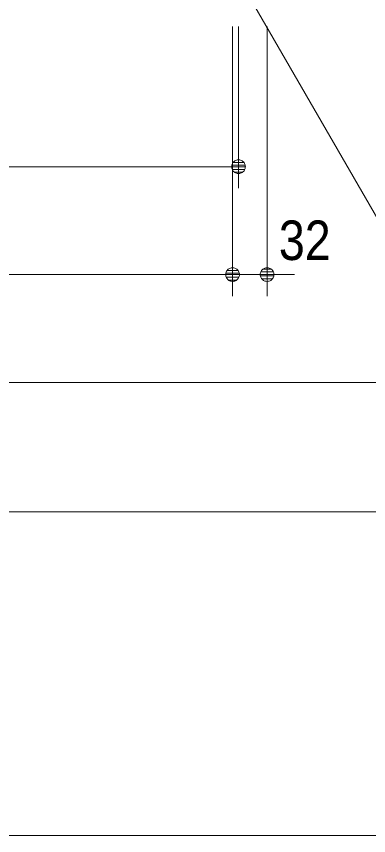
# Model space of a CAD drawing. Units: millimetres, scale not verified. Extents: x -6062 to 6062, y -3045 to 3045.
# Drawn here: x -4712 to -4385, y -2770 to -2011 of the extents above; entities that cross this region are included whole.
import ezdxf
from ezdxf.enums import TextEntityAlignment as Align

# ---------------------------------------------------------------- set-up
doc = ezdxf.new("R2010")
doc.units = ezdxf.units.MM
doc.header["$LTSCALE"] = 20
for name, color, linetype, lineweight in [('0-0_2寸法-1', 7, 'Continuous', 9), ('0-1_0', 7, 'Continuous', 9), ('0-2_2寸法-2', 7, 'Continuous', 9), ('0-3_2寸法-3', 7, 'Continuous', 9), ('0-5_1図面枠', 7, 'Continuous', 9)]:
    doc.layers.add(name, color=color, linetype=linetype, lineweight=lineweight)
doc.styles.add('ＭＳ Ｐゴシック', font='')
doc.styles.get('ＭＳ Ｐゴシック').set_extended_font_data('MS PGothic')

# ---------------------------------------------------------------- blocks, each defined once
blk = doc.blocks.new('_Dot')
at = {"layer": '0-1_0'}
for p, q in [((-10, 0), (-20, 0)), ((9.78, 2), (-9.78, 2)), ((7.99, 6), (-7.99, 6)), ((9.16, -3.98), (-9.16, -3.98)), ((6, -7.98), (-6, -7.98))]:
    blk.add_line(p, q, dxfattribs=at)
for points in [[(10, 0), (9.92, 1.25), (9.69, 2.49), (9.3, 3.68), (8.76, 4.82), (8.09, 5.88), (7.29, 6.85), (6.37, 7.71), (5.36, 8.44), (4.26, 9.05), (3.09, 9.51), (1.87, 9.82), (0.63, 9.98), (-0.63, 9.98), (-1.87, 9.82), (-3.09, 9.51), (-4.26, 9.05), (-5.36, 8.44), (-6.37, 7.71), (-7.29, 6.85), (-8.09, 5.88), (-8.76, 4.82), (-9.3, 3.68), (-9.69, 2.49), (-9.92, 1.25), (-10, 0), (0, 0)], [(-10, 0), (-9.92, -1.25), (-9.69, -2.49), (-9.3, -3.68), (-8.76, -4.82), (-8.09, -5.88), (-7.29, -6.85), (-6.37, -7.71), (-5.36, -8.44), (-4.26, -9.05), (-3.09, -9.51), (-1.87, -9.82), (-0.63, -9.98), (0.63, -9.98), (1.87, -9.82), (3.09, -9.51), (4.26, -9.05), (5.36, -8.44), (6.37, -7.71), (7.29, -6.85), (8.09, -5.88), (8.76, -4.82), (9.3, -3.68), (9.69, -2.49), (9.92, -1.25), (10, 0), (0, 0)]]:
    blk.add_lwpolyline(points, close=True, dxfattribs=at)
blk = doc.blocks.new('グループ-74')
at = {"layer": '0-5_1図面枠'}
blk.add_line((-80000, -49400), (80000, -49400), dxfattribs=at)
blk.add_lwpolyline([(-80000, 55400), (80000, 55400), (80000, -55400), (-80000, -55400)], close=True, dxfattribs=at)
blk = doc.blocks.new('図面枠')
at = {"layer": '0-5_1図面枠'}
blk.add_blockref('グループ-74', (0, 0), dxfattribs=at)

msp = doc.modelspace()

# ---------------------------------------------------------------- linework, layer by layer
at = {"layer": '0-0_2寸法-1'}
for p, q in [((-4511.5, -2020), (-4511.5, -2270)), ((-4506, -2020), (-4506, -2170)), ((-5656.29, -2150), (-4518.71, -2150)), ((-5674.79, -2250), (-4524.21, -2250)), ((-5681.79, -2350), (-925.21, -2350))]:
    msp.add_line(p, q, dxfattribs=at)
at = {"layer": '0-2_2寸法-2'}
for p, q in [((-4511.5, -2020), (-4511.5, -2270)), ((-4479.5, -2020), (-4479.5, -2270)), ((-4524.21, -2250), (-4536.92, -2250)), ((-4479.5, -2250), (-4511.5, -2250)), ((-4466.79, -2250), (-4454.08, -2250))]:
    msp.add_line(p, q, dxfattribs=at)
at = {"layer": '0-3_2寸法-3'}
msp.add_lwpolyline([(-4495.5, -1993.1), (-4347.18, -2250), (-4031.17, -2250)], dxfattribs=at)

# ---------------------------------------------------------------- block references
at = {"layer": '0-0_2寸法-1', "xscale": 0.6356201, "yscale": 0.6356201}
for p in [(-4506, -2150), (-4511.5, -2250)]:
    msp.add_blockref('_Dot', p, dxfattribs=at)
at = {"layer": '0-2_2寸法-2', "xscale": 0.6356201, "yscale": 0.6356201}
msp.add_blockref('_Dot', (-4511.5, -2250), dxfattribs=at)
at = {"layer": '0-2_2寸法-2', "xscale": 0.6356201, "yscale": 0.6356201, "rotation": 180}
msp.add_blockref('_Dot', (-4479.5, -2250), dxfattribs=at)
at = {"layer": '0-5_1図面枠', "xscale": 0.05, "yscale": 0.05}
msp.add_blockref('図面枠', (-1787.5, 0), dxfattribs=at)

# ---------------------------------------------------------------- texts
at = {"layer": '0-2_2寸法-2', "style": 'ＭＳ Ｐゴシック', "width": 0.9}
msp.add_text('32', height=36.66, dxfattribs=at).set_placement((-4468.59, -2247.52), align=Align.BOTTOM_LEFT)

doc.saveas('drawing.dxf')
